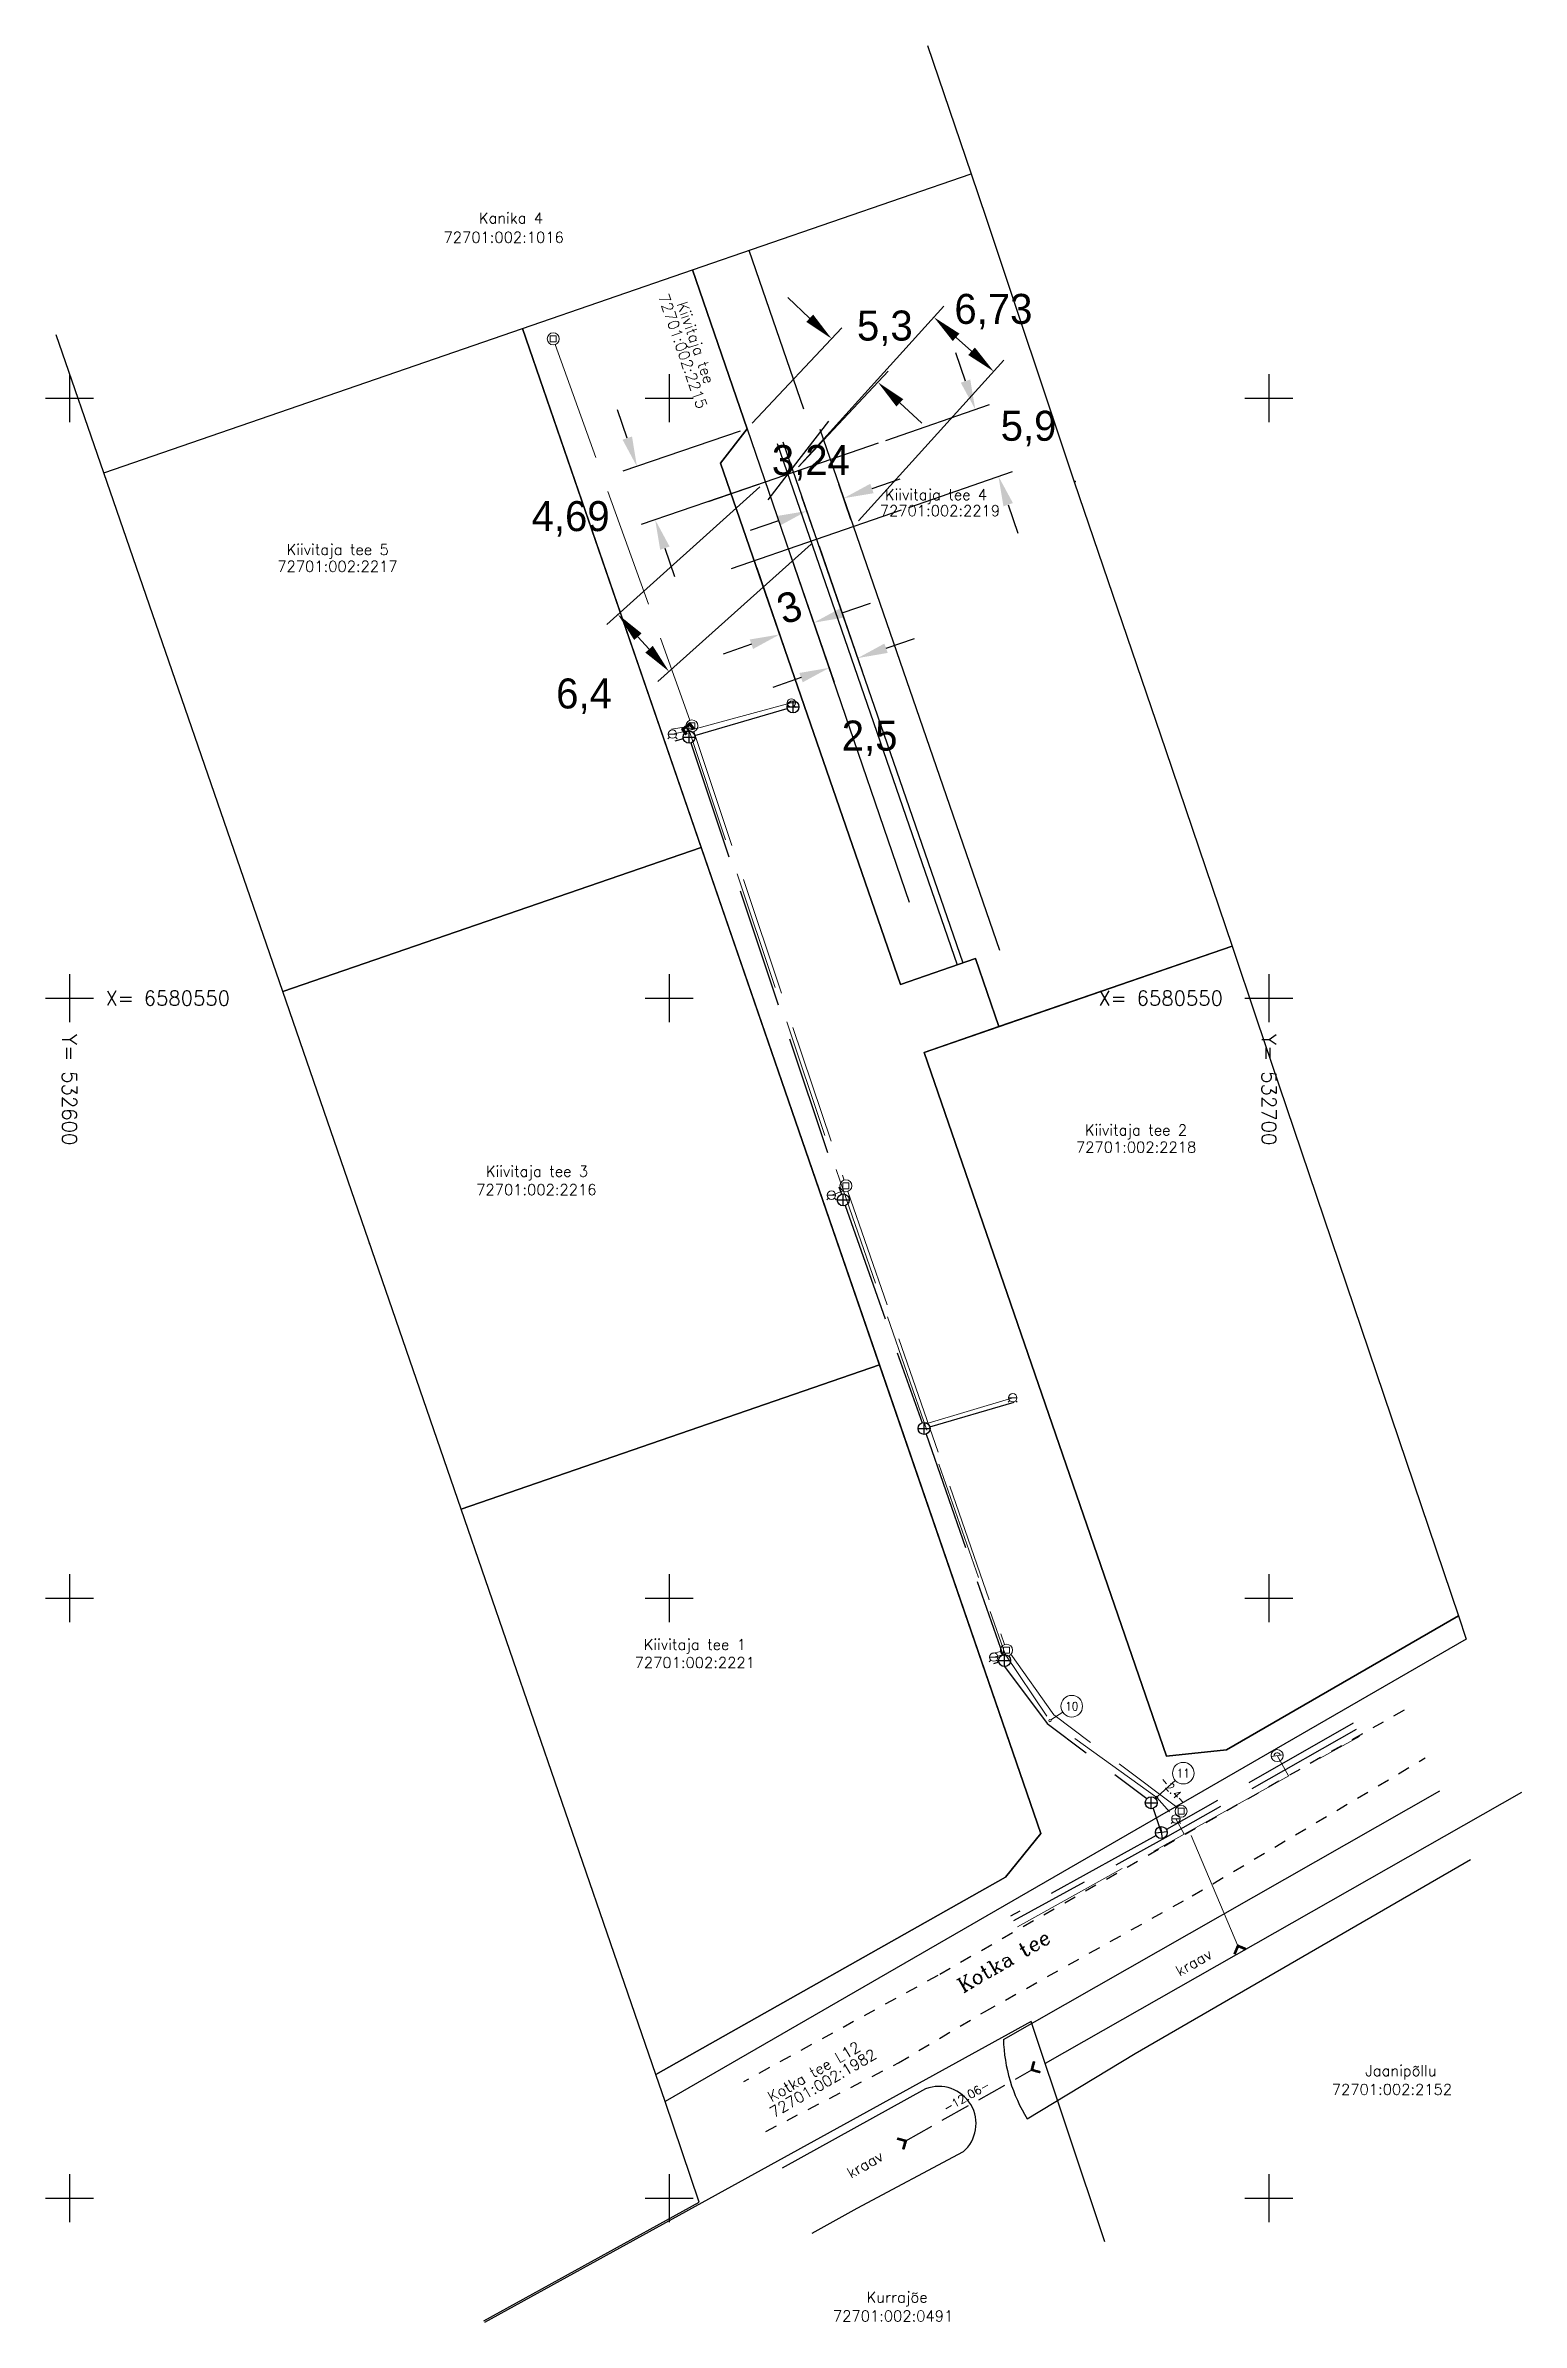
# Model space of a CAD drawing. Header units: metres. Extents: x 532598 to 532721, y 6580440 to 6580629.
import ezdxf
from ezdxf.enums import TextEntityAlignment as Align

# ---------------------------------------------------------------- set-up
doc = ezdxf.new("R2010")
doc.units = ezdxf.units.M
for name, pattern in [('-D-', [26, 10, -1.5, -1.5, 10, -3]), ('-K-', [26, 10, -1.5, -1.5, 10, -3]), ('-KS-', [26, 5, 5, -1.5, -1.5, 10, -3]), ('-V-', [26, 10, -1.5, -1.5, 10, -3]), ('KATASTRIPIIR', [0.02, 0.01, 0.01]), ('KRAAVIPERV', [0.02, 0.01, 0.01]), ('KRUUSKILL', [2, 1, -1]), ('TRUUP', [3.5, 2.5, -1])]:
    doc.linetypes.add(name, pattern=pattern)
doc.layers.get('DEFPOINTS').update_dxf_attribs({"lineweight": 13})
for name, color, linetype, lineweight in [('ABIJOONIS', 7, 'Continuous', 0), ('DKAEV', 3, 'Continuous', 13), ('DTRASS', 3, 'Continuous', 13), ('VKAEV', 7, 'Continuous', 13), ('VTRASS', 5, 'Continuous', 13)]:
    doc.layers.add(name, color=color, linetype=linetype, lineweight=lineweight)
for name, color, linetype in [('joonside', 7, 'Continuous'), ('KKAEV', 7, 'Continuous'), ('KTRASS', 1, 'Continuous'), ('PIIR', 32, 'Continuous'), ('TEE', 122, 'Continuous'), ('TRUUP', 6, 'Continuous'), ('VEEKOGU', 5, 'Continuous'), ('vork', 15, 'Continuous')]:
    doc.layers.add(name, color=color, linetype=linetype)
doc.styles.add('QCADDimTextStyle', font='txt')
doc.styles.add('textstyle10', font='romans')
doc.styles.add('textstyle102', font='romans')
doc.styles.add('textstyle11', font='romans')
doc.styles.add('textstyle115', font='standard')
doc.styles.add('textstyle116', font='romanc')
doc.styles.add('textstyle117', font='romanc')
doc.styles.add('textstyle118', font='romanc')
doc.styles.add('textstyle119', font='romans')
doc.styles.add('textstyle12', font='romans')
doc.styles.add('textstyle120', font='romans')
doc.styles.add('textstyle121', font='standard')
doc.styles.add('textstyle122', font='standard')
doc.styles.add('textstyle123', font='romans')
doc.styles.add('textstyle124', font='romans')
doc.styles.add('textstyle125', font='romans')
doc.styles.add('textstyle126', font='romans')
doc.styles.add('textstyle13', font='romans')
doc.styles.add('textstyle14', font='romans')
doc.styles.add('textstyle15', font='romans')
doc.styles.add('textstyle16', font='romans')
doc.styles.add('textstyle17', font='romans')
doc.styles.add('textstyle18', font='romans')
doc.styles.add('textstyle19', font='romans')
doc.styles.add('textstyle20', font='romans')
doc.styles.add('textstyle21', font='romans')
doc.styles.add('textstyle4', font='romans')
doc.styles.add('textstyle5', font='romans')
doc.styles.add('textstyle6', font='romans')
doc.styles.add('textstyle7', font='romans')
doc.styles.add('textstyle8', font='romans')
doc.styles.add('textstyle9', font='romans')
doc.dimstyles.new('QCADDimStyle', dxfattribs={"dimtxt": 2.5, "dimasz": 2.5, "dimexe": 1.25, "dimexo": 0.625, "dimtad": 1, "dimtoh": 1, "dimdec": 4, "dimzin": 0, "dimdsep": 46, "dimtxsty": 'QCADDimTextStyle', "dimcen": 0.09, "dimadec": 0, "dimazin": 0, "dimtfac": 1, "dimtdec": 4, "dimtofl": 0, "dimtmove": 0, "dimatfit": 3, "dimfxl": 1, "dimtolj": 1, "dimtzin": 0, "dimarcsym": 0})

# ---------------------------------------------------------------- blocks, each defined once
blk = doc.blocks.new('VKORIS')
at = {"color": 0, "linetype": 'Continuous'}
for p, q in [((0, 4), (0, -4)), ((-4, 0), (4, 0))]:
    blk.add_line(p, q, dxfattribs=at)
blk = doc.blocks.new('KAKAEV')
at = {"color": 0, "linetype": 'Continuous'}
for p, q in [((-1, 0), (1, 0)), ((0, -1), (0, 1))]:
    blk.add_line(p, q, dxfattribs=at)
blk.add_circle((0, 0), 1, dxfattribs=at)
blk = doc.blocks.new('THYDRK')
at = {"color": 0}
blk.add_line((-1, 0), (1, 0), dxfattribs=at)
blk.add_lwpolyline([(-0.5, 0, 1), (0.5, 0)], format="xyb", dxfattribs=at)
blk.add_circle((0, 0), 1, dxfattribs=at)
blk = doc.blocks.new('DRKAEV')
at = {"color": 0, "linetype": 'Continuous'}
for p, q in [((-0.5, -0.5), (-0.5, 0.5)), ((-0.5, 0.5), (0.5, 0.5)), ((0.5, 0.5), (0.5, -0.5)), ((0.5, -0.5), (-0.5, -0.5))]:
    blk.add_line(p, q, dxfattribs=at)
blk.add_circle((0, 0), 1, dxfattribs=at)
blk = doc.blocks.new('VESIIB')
at = {"color": 0, "linetype": 'Continuous'}
for p, q in [((-0.7, 0), (0.7, 0)), ((-0.49, -0.49), (-0.77, -0.77)), ((0.49, -0.49), (0.77, -0.77))]:
    blk.add_line(p, q, dxfattribs=at)
blk.add_circle((0, 0), 0.7, dxfattribs=at)
blk = doc.blocks.new('TORVAL')
at = {"color": 0, "linetype": 'Continuous', "lineweight": 0}
for p, q in [((-1.1, 0.9), (-0.9, 1.1)), ((-0.2, 0), (-1.1, 0.9)), ((-1.1, -0.9), (-0.2, 0)), ((-1.09, 0.89), (-0.79, 0.99)), ((-1.05, 0.85), (-0.75, 0.95)), ((-1.04, 0.96), (-0.83, 1.03)), ((-1.01, 0.81), (-0.71, 0.91)), ((0, 0), (-1, 1)), ((-1, -1), (0, 0)), ((-0.97, 0.77), (-0.67, 0.87)), ((-0.96, 1.04), (-0.87, 1.07)), ((-0.93, 0.73), (-0.63, 0.83)), ((0.2, 0), (-0.9, 1.1)), ((-0.9, -1.1), (0.2, 0)), ((-0.89, 0.69), (-0.59, 0.79)), ((-0.86, 0.65), (-0.55, 0.75)), ((-0.82, 0.61), (-0.51, 0.71)), ((-0.78, 0.57), (-0.47, 0.67)), ((-0.74, 0.54), (-0.43, 0.64)), ((-0.7, 0.5), (-0.39, 0.6)), ((-0.66, 0.46), (-0.35, 0.56)), ((-0.62, 0.42), (-0.31, 0.52)), ((-0.58, 0.38), (-0.28, 0.48)), ((-0.54, 0.34), (-0.24, 0.44)), ((-0.5, 0.3), (-0.2, 0.4)), ((-0.46, 0.26), (-0.16, 0.36)), ((-0.42, 0.22), (-0.12, 0.32)), ((-0.4, -0.2), (0.2, 0)), ((-0.38, 0.18), (-0.08, 0.28)), ((-0.34, 0.14), (-0.04, 0.24)), ((-0.32, -0.12), (0.16, 0.04)), ((-0.3, 0.1), (0, 0.2)), ((-0.26, 0.06), (0.04, 0.16)), ((-0.24, -0.04), (0.12, 0.08)), ((-0.22, 0.02), (0.08, 0.12)), ((-1.1, -0.9), (-0.5, -0.7)), ((-1.1, -0.9), (-0.9, -1.1)), ((-1.06, -0.94), (-0.58, -0.78)), ((-1.02, -0.82), (-0.42, -0.63)), ((-1.02, -0.98), (-0.66, -0.86)), ((-0.98, -1.02), (-0.74, -0.94)), ((-0.95, -0.75), (-0.35, -0.55)), ((-0.94, -1.06), (-0.82, -1.02)), ((-0.87, -0.67), (-0.27, -0.47)), ((-0.79, -0.59), (-0.19, -0.39)), ((-0.71, -0.51), (-0.11, -0.31)), ((-0.63, -0.43), (-0.03, -0.23)), ((-0.55, -0.35), (0.05, -0.15)), ((-0.47, -0.27), (0.13, -0.08))]:
    blk.add_line(p, q, dxfattribs=at)
blk = doc.blocks.new('PIMIK')
at = {"color": 0, "linetype": 'Continuous', "lineweight": 0}
for p, q in [((-0.15, 0.9), (1, 0.9)), ((-0.15, -0.9), (-0.15, 0.9)), ((-0.15, 0.32), (0.42, 0.9)), ((-0.15, 0.4), (0.35, 0.9)), ((-0.15, 0.47), (0.28, 0.9)), ((-0.15, 0.54), (0.21, 0.9)), ((-0.15, 0.61), (0.14, 0.9)), ((-0.15, 0.68), (0.07, 0.9)), ((-0.15, 0.75), (0, 0.9)), ((-0.15, 0.82), (-0.07, 0.9)), ((-0.15, 0.89), (-0.14, 0.9)), ((-0.15, 0.25), (0.15, 0.55)), ((-0.15, 0.18), (0.15, 0.48)), ((-0.15, 0.11), (0.15, 0.41)), ((-0.15, 0.04), (0.15, 0.34)), ((-0.15, -0.03), (0.15, 0.27)), ((-0.15, -0.1), (0.15, 0.2)), ((-0.15, -0.17), (0.15, 0.13)), ((-0.15, -0.24), (0.15, 0.06)), ((0, -0.75), (0, 0.75)), ((0, 0.75), (1, 0.75)), ((0.15, 0.6), (1, 0.6)), ((0.15, -0.6), (0.15, 0.6)), ((0.2, 0.6), (0.49, 0.9)), ((0.27, 0.6), (0.56, 0.9)), ((0.34, 0.6), (0.63, 0.9)), ((0.41, 0.6), (0.71, 0.9)), ((0.48, 0.6), (0.78, 0.9)), ((0.55, 0.6), (0.85, 0.9)), ((0.62, 0.6), (0.92, 0.9)), ((0.69, 0.6), (0.99, 0.9)), ((0.76, 0.6), (1, 0.84)), ((0.83, 0.6), (1, 0.77)), ((0.9, 0.6), (1, 0.7)), ((0.97, 0.6), (1, 0.63)), ((1, 0.6), (1, 0.9)), ((-0.15, -0.31), (0.15, -0.01)), ((-0.15, -0.38), (0.15, -0.08)), ((-0.15, -0.46), (0.15, -0.15)), ((-0.15, -0.53), (0.15, -0.23)), ((-0.15, -0.6), (0.15, -0.3)), ((-0.15, -0.67), (0.15, -0.37)), ((-0.15, -0.74), (0.15, -0.44)), ((-0.15, -0.81), (0.15, -0.51)), ((-0.15, -0.88), (0.15, -0.58)), ((1, -0.9), (-0.15, -0.9)), ((-0.1, -0.9), (0.2, -0.6)), ((-0.03, -0.9), (0.27, -0.6)), ((1, -0.75), (0, -0.75)), ((0.04, -0.9), (0.34, -0.6)), ((0.11, -0.9), (0.41, -0.6)), ((1, -0.6), (0.15, -0.6)), ((0.18, -0.9), (0.48, -0.6)), ((0.25, -0.9), (0.55, -0.6)), ((0.32, -0.9), (0.62, -0.6)), ((0.4, -0.9), (0.69, -0.6)), ((0.47, -0.9), (0.76, -0.6)), ((0.54, -0.9), (0.83, -0.6)), ((0.61, -0.9), (0.91, -0.6)), ((0.68, -0.9), (0.98, -0.6)), ((0.75, -0.9), (1, -0.65)), ((0.82, -0.9), (1, -0.72)), ((0.89, -0.9), (1, -0.79)), ((0.96, -0.9), (1, -0.86)), ((1, -0.9), (1, -0.6))]:
    blk.add_line(p, q, dxfattribs=at)
blk = doc.blocks.new('*D14')
at = {"color": 0, "lineweight": -2}
for p, q in [((532674.7, 6580601.43), (532673.89, 6580603.79)), ((532668.05, 6580596.48), (532676.7, 6580599.47)), ((532669.97, 6580590.9), (532678.63, 6580593.89)), ((532678.26, 6580591.12), (532679.08, 6580588.76))]:
    blk.add_line(p, q, dxfattribs=at)
at = {"color": 0}
for points in [[(532674.31, 6580601.29), (532675.1, 6580601.56), (532675.52, 6580599.06)], [(532678.66, 6580591.26), (532677.87, 6580590.99), (532677.45, 6580593.49)]]:
    blk.add_solid(points, dxfattribs=at)
at = {"layer": 'DEFPOINTS', "color": 0}
for p in [(532667.46, 6580596.28), (532677.45, 6580593.49), (532669.38, 6580590.7)]:
    blk.add_point(p, dxfattribs=at)
at = {"color": 0, "insert": (532679.96, 6580597.47), "char_height": 2.5, "attachment_point": 5, "style": 'QCADDimTextStyle'}
blk.add_mtext('5,9', dxfattribs=at)
blk = doc.blocks.new('*D15')
at = {"color": 0, "lineweight": -2}
for p, q in [((532661.71, 6580606.67), (532659.89, 6580608.38)), ((532656.93, 6580597.91), (532664.39, 6580605.87)), ((532660.79, 6580594.28), (532668.26, 6580602.24)), ((532669.23, 6580599.62), (532671.05, 6580597.91))]:
    blk.add_line(p, q, dxfattribs=at)
at = {"color": 0}
for points in [[(532661.43, 6580606.36), (532662, 6580606.97), (532663.54, 6580604.96)], [(532669.51, 6580599.92), (532668.94, 6580599.31), (532667.4, 6580601.33)]]:
    blk.add_solid(points, dxfattribs=at)
at = {"layer": 'DEFPOINTS', "color": 0}
for p in [(532667.4, 6580601.33), (532656.5, 6580597.46), (532660.37, 6580593.83)]:
    blk.add_point(p, dxfattribs=at)
at = {"color": 0, "insert": (532667.98, 6580605.82), "char_height": 2.5, "attachment_point": 5, "style": 'QCADDimTextStyle'}
blk.add_mtext('5,3', dxfattribs=at)
blk = doc.blocks.new('*D16')
at = {"color": 0, "lineweight": -2}
for p, q in [((532657.3, 6580585.86), (532659.62, 6580579.13)), ((532660.13, 6580586.84), (532662.46, 6580580.11)), ((532664.41, 6580582.11), (532666.78, 6580582.92)), ((532656.85, 6580579.49), (532654.49, 6580578.68))]:
    blk.add_line(p, q, dxfattribs=at)
at = {"color": 0}
for points in [[(532664.28, 6580582.5), (532664.55, 6580581.71), (532662.05, 6580581.29)], [(532656.99, 6580579.1), (532656.72, 6580579.89), (532659.21, 6580580.31)]]:
    blk.add_solid(points, dxfattribs=at)
at = {"layer": 'DEFPOINTS', "color": 0}
for p in [(532659.93, 6580587.43), (532657.09, 6580586.45), (532659.21, 6580580.31)]:
    blk.add_point(p, dxfattribs=at)
at = {"color": 0, "insert": (532660.02, 6580582.57), "char_height": 2.5, "attachment_point": 5, "rotation": 19.0578, "style": 'QCADDimTextStyle'}
blk.add_mtext('3', dxfattribs=at)
blk = doc.blocks.new('*D17')
at = {"color": 0, "lineweight": -2}
for p, q in [((532662.5, 6580587.66), (532666.12, 6580577.16)), ((532660.13, 6580586.84), (532663.76, 6580576.34)), ((532668.08, 6580579.16), (532670.44, 6580579.98)), ((532660.99, 6580576.71), (532658.63, 6580575.89))]:
    blk.add_line(p, q, dxfattribs=at)
at = {"color": 0}
for points in [[(532667.94, 6580579.55), (532668.22, 6580578.77), (532665.72, 6580578.34)], [(532661.13, 6580576.32), (532660.85, 6580577.1), (532663.35, 6580577.53)]]:
    blk.add_solid(points, dxfattribs=at)
at = {"layer": 'DEFPOINTS', "color": 0}
for p in [(532659.93, 6580587.43), (532662.29, 6580588.25), (532665.72, 6580578.34)]:
    blk.add_point(p, dxfattribs=at)
at = {"color": 0, "insert": (532666.71, 6580571.65), "char_height": 2.5, "attachment_point": 5, "style": 'QCADDimTextStyle'}
blk.add_mtext('2,5', dxfattribs=at)
blk = doc.blocks.new('*D18')
at = {"color": 0, "lineweight": -2}
for p, q in [((532646.5, 6580596.68), (532645.69, 6580599.04)), ((532655.91, 6580597.25), (532646.13, 6580593.91)), ((532657.43, 6580592.81), (532647.65, 6580589.47)), ((532649.64, 6580587.51), (532650.45, 6580585.14))]:
    blk.add_line(p, q, dxfattribs=at)
at = {"color": 0}
for points in [[(532646.11, 6580596.54), (532646.9, 6580596.81), (532647.31, 6580594.31)], [(532650.03, 6580587.64), (532649.25, 6580587.37), (532648.83, 6580589.87)]]:
    blk.add_solid(points, dxfattribs=at)
at = {"layer": 'DEFPOINTS', "color": 0}
for p in [(532656.5, 6580597.46), (532658.02, 6580593.02), (532648.83, 6580589.87)]:
    blk.add_point(p, dxfattribs=at)
at = {"color": 0, "insert": (532641.78, 6580589.94), "char_height": 2.5, "attachment_point": 5, "style": 'QCADDimTextStyle'}
blk.add_mtext('4,69', dxfattribs=at)
blk = doc.blocks.new('*D19')
at = {"color": 0, "lineweight": -2}
for p, q in [((532657.55, 6580592.6), (532644.79, 6580581.15)), ((532661.83, 6580587.83), (532649.06, 6580576.39)), ((532647.39, 6580580.12), (532648.32, 6580579.08))]:
    blk.add_line(p, q, dxfattribs=at)
at = {"color": 0}
for points in [[(532647.7, 6580580.4), (532647.08, 6580579.85), (532645.72, 6580581.99)], [(532648.01, 6580578.8), (532648.63, 6580579.36), (532649.99, 6580577.22)]]:
    blk.add_solid(points, dxfattribs=at)
at = {"layer": 'DEFPOINTS', "color": 0}
for p in [(532658.02, 6580593.02), (532662.29, 6580588.25), (532649.99, 6580577.22)]:
    blk.add_point(p, dxfattribs=at)
at = {"color": 0, "insert": (532642.9, 6580575.16), "char_height": 2.5, "attachment_point": 5, "style": 'QCADDimTextStyle'}
blk.add_mtext('6,4', dxfattribs=at)
blk = doc.blocks.new('*D20')
at = {"color": 0, "lineweight": -2}
for p, q in [((532665.15, 6580589.9), (532664.14, 6580592.84)), ((532666.91, 6580592.48), (532669.27, 6580593.29)), ((532662.09, 6580588.84), (532661.07, 6580591.78)), ((532659.12, 6580589.79), (532656.76, 6580588.97))]:
    blk.add_line(p, q, dxfattribs=at)
at = {"color": 0}
for points in [[(532666.77, 6580592.87), (532667.04, 6580592.08), (532664.54, 6580591.66)], [(532659.25, 6580589.39), (532658.98, 6580590.18), (532661.48, 6580590.6)]]:
    blk.add_solid(points, dxfattribs=at)
at = {"layer": 'DEFPOINTS', "color": 0}
for p in [(532664.54, 6580591.66), (532665.36, 6580589.31), (532662.29, 6580588.25)]:
    blk.add_point(p, dxfattribs=at)
at = {"color": 0, "insert": (532661.81, 6580594.61), "char_height": 2.5, "attachment_point": 5, "style": 'QCADDimTextStyle'}
blk.add_mtext('3,24', dxfattribs=at)
blk = doc.blocks.new('*D21')
at = {"color": 0, "lineweight": -2}
for p, q in [((532660.79, 6580594.29), (532672.91, 6580607.68)), ((532673.92, 6580605.07), (532675.21, 6580603.91)), ((532665.78, 6580589.77), (532677.9, 6580603.16))]:
    blk.add_line(p, q, dxfattribs=at)
at = {"color": 0}
for points in [[(532674.2, 6580605.38), (532673.64, 6580604.76), (532672.07, 6580606.75)], [(532674.93, 6580603.6), (532675.49, 6580604.22), (532677.06, 6580602.23)]]:
    blk.add_solid(points, dxfattribs=at)
at = {"layer": 'DEFPOINTS', "color": 0}
for p in [(532677.06, 6580602.23), (532660.37, 6580593.83), (532665.36, 6580589.31)]:
    blk.add_point(p, dxfattribs=at)
at = {"color": 0, "insert": (532677.03, 6580607.21), "char_height": 2.5, "attachment_point": 5, "style": 'QCADDimTextStyle'}
blk.add_mtext('6,73', dxfattribs=at)

msp = doc.modelspace()

# ---------------------------------------------------------------- linework, layer by layer
for p, q in [((532661.228, 6580599.084), (532656.667, 6580612.32)), ((532651.94, 6580610.691), (532656.501, 6580597.455)), ((532656.501, 6580597.455), (532670, 6580558)), ((532659.894, 6580593.665), (532663.31, 6580598.09)), ((532659.015, 6580596.21), (532674.017, 6580552.783)), ((532669.275, 6580551.145), (532654.289, 6580594.577)), ((532658.253, 6580591.53), (532660.465, 6580594.408))]:
    msp.add_line(p, q)
at = {"layer": 'ABIJOONIS', "color": 5}
for p, q in [((532681.829, 6580489.844), (532682.813, 6580490.494)), ((532690.721, 6580483.457), (532692.197, 6580484.804))]:
    msp.add_line(p, q, dxfattribs=at)
for centre, radius in [((532683.563, 6580490.991), 0.9), ((532681.746, 6580489.788), 0.1), ((532692.862, 6580485.411), 0.9), ((532690.647, 6580483.39), 0.1)]:
    msp.add_circle(centre, radius, dxfattribs=at)
at = {"layer": 'DTRASS', "linetype": '-D-'}
for points in [[(532640.501, 6580604.473), (532651.728, 6580573.162)], [(532651.404, 6580572.61), (532650.192, 6580572.41)], [(532652.056, 6580572.217), (532664.581, 6580534.841)], [(532664.903, 6580533.894), (532677.961, 6580496.13)], [(532677.636, 6580495.549), (532676.919, 6580495.39)], [(532697.415, 6580471.019), (532692.87, 6580481.772)]]:
    msp.add_lwpolyline(points, dxfattribs=at)
at = {"layer": 'DTRASS', "linetype": '-D-', "flags": 128}
msp.add_lwpolyline([(532678.491, 6580495.318), (532682.066, 6580490.278), (532692.425, 6580482.483)], dxfattribs=at)
at = {"layer": 'KTRASS', "linetype": '-K-'}
for points in [[(532652.138, 6580571.89), (532659.842, 6580574.138)], [(532651.176, 6580571.616), (532650.463, 6580571.417)], [(532651.816, 6580571.276), (532664.359, 6580533.654)], [(532664.684, 6580532.709), (532671.081, 6580514.611)], [(532671.728, 6580514.281), (532678.75, 6580516.343)], [(532671.412, 6580513.668), (532677.805, 6580495.268)]]:
    msp.add_lwpolyline(points, dxfattribs=at)
at = {"layer": 'KTRASS', "linetype": '-K-', "flags": 128}
for points in [[(532677.489, 6580494.656), (532677.036, 6580494.524)], [(532677.969, 6580494.296), (532681.502, 6580489.541), (532689.83, 6580483.3)]]:
    msp.add_lwpolyline(points, dxfattribs=at)
at = {"layer": 'KTRASS', "color": 3, "linetype": '-KS-', "flags": 128}
msp.add_lwpolyline([(532707.271, 6580489.042), (532691.358, 6580480.011), (532678.713, 6580473.106)], dxfattribs=at)
at = {"layer": 'KTRASS', "color": 3, "linetype": '-K-'}
for points in [[(532707.019, 6580489.566), (532691.466, 6580480.712)], [(532690.349, 6580482.478), (532691.032, 6580480.465)], [(532690.594, 6580480.222), (532678.467, 6580473.497)]]:
    msp.add_lwpolyline(points, dxfattribs=at)
at = {"layer": 'PIIR', "linetype": 'KATASTRIPIIR'}
msp.add_line((532671.532, 6580629.389), (532675.17, 6580618.7), dxfattribs=at)
for points in [[(532651.94, 6580610.691), (532675.174, 6580618.687), (532676.42, 6580614.991), (532683.772, 6580593.017), (532691.392, 6580570.721), (532696.93, 6580554.34), (532677.485, 6580547.634), (532675.535, 6580553.303), (532669.275, 6580551.145), (532654.289, 6580594.577), (532656.501, 6580597.455)], [(532637.755, 6580605.807), (532652.664, 6580562.562), (532617.776, 6580550.542), (532602.87, 6580593.78), (532637.755, 6580605.807), (532637.755, 6580605.807)], [(532617.776, 6580550.542), (532652.664, 6580562.562), (532667.53, 6580519.441), (532632.645, 6580507.414)], [(532671.245, 6580545.482), (532696.93, 6580554.34), (532698.98, 6580548.27), (532715.797, 6580498.512), (532696.476, 6580487.369), (532691.468, 6580486.824)], [(532632.645, 6580507.414), (532667.53, 6580519.441), (532680.999, 6580480.374), (532678.036, 6580476.734), (532648.886, 6580460.304)]]:
    msp.add_lwpolyline(points, close=True, dxfattribs=at)
for points in [[(532637.755, 6580605.807), (532651.94, 6580610.691), (532656.501, 6580597.455), (532654.289, 6580594.577), (532669.291, 6580551.151), (532675.534, 6580553.307), (532677.485, 6580547.634), (532671.245, 6580545.482), (532691.468, 6580486.824), (532696.476, 6580487.369), (532715.797, 6580498.512), (532716.45, 6580496.58), (532649.66, 6580458.06), (532648.886, 6580460.304), (532678.036, 6580476.734), (532680.999, 6580480.374), (532637.756, 6580605.803)], [(532602.87, 6580593.78), (532598.888, 6580605.291)], [(532671.812, 6580545.678), (532677.485, 6580547.634), (532675.535, 6580553.303), (532669.291, 6580551.151)], [(532721.06, 6580483.8), (532681.351, 6580461.21)], [(532686.335, 6580446.356), (532680.17, 6580464.73), (532634.589, 6580439.636)], [(532634.542, 6580439.759), (532652.51, 6580449.66), (532649.66, 6580458.06)]]:
    msp.add_lwpolyline(points, dxfattribs=at)
at = {"layer": 'PIIR', "linetype": 'Continuous'}
for p in [(532675.17, 6580618.7), (532602.87, 6580593.78), (532683.84, 6580593.07), (532625.02, 6580529.54), (532649.66, 6580458.06)]:
    msp.add_point(p, dxfattribs=at)
at = {"layer": 'TEE', "color": 8, "linetype": 'KRUUSKILL'}
for points in [[(532711.272, 6580490.664), (532690.796, 6580479.04), (532672.395, 6580468.545), (532656.182, 6580459.688)], [(532658.046, 6580455.552), (532669.107, 6580461.269), (532676.293, 6580465.534), (532693.608, 6580475.182), (532713.039, 6580486.681)]]:
    msp.add_lwpolyline(points, dxfattribs=at)
at = {"layer": 'TRUUP'}
for p, q in [((532662.55, 6580597.431), (532677.552, 6580554.004)), ((532653.278, 6580591.379), (532667.456, 6580596.277)), ((532659.488, 6580596.373), (532674.49, 6580552.946)), ((532655.204, 6580585.803), (532669.382, 6580590.701))]:
    msp.add_line(p, q, dxfattribs=at)
at = {"layer": 'TRUUP', "linetype": 'TRUUP'}
msp.add_lwpolyline([(532669.718, 6580454.765), (532680.231, 6580460.683)], dxfattribs=at)
at = {"layer": 'VEEKOGU', "color": 8, "linetype": 'KRAAVIPERV'}
for points in [[(532677.864, 6580463.229), (532714.253, 6580483.944)], [(532679.858, 6580456.605), (532688.855, 6580462.061), (532716.799, 6580478.205)], [(532671.381, 6580459.103), (532659.428, 6580452.483)], [(532674.505, 6580453.851), (532665.631, 6580449.146), (532661.88, 6580447.041)]]:
    msp.add_lwpolyline(points, dxfattribs=at)
for centre, radius, start, end in [((532691.07, 6580463.592), 13.211, 181.57498, 211.9314), ((532672.481, 6580456.202), 3.102, 310.72505, 110.7651)]:
    msp.add_arc(centre, radius, start, end, dxfattribs=at)
at = {"layer": 'VTRASS', "linetype": '-V-'}
for points in [[(532660.183, 6580574.603), (532651.652, 6580572.308)], [(532650.272, 6580572.006), (532651.652, 6580572.308)], [(532663.529, 6580533.584), (532664.528, 6580533.935)], [(532677.056, 6580495.087), (532678.001, 6580495.337)]]:
    msp.add_lwpolyline(points, dxfattribs=at)
at = {"layer": 'VTRASS', "linetype": '-V-', "flags": 128}
for points in [[(532651.652, 6580572.308), (532651.416, 6580572.627)], [(532651.416, 6580572.627), (532651.652, 6580572.308), (532664.528, 6580533.935), (532678.001, 6580495.337), (532681.746, 6580489.788), (532690.647, 6580483.39), (532692.244, 6580481.597)], [(532671.312, 6580514.502), (532678.641, 6580516.702)]]:
    msp.add_lwpolyline(points, dxfattribs=at)
at = {"layer": 'VTRASS', "color": 3, "linetype": '-V-'}
for points in [[(532679.032, 6580472.6), (532692.926, 6580480.322), (532707.545, 6580488.472)], [(532700.689, 6580486.872), (532701.645, 6580485.183)], [(532692.244, 6580481.597), (532692.948, 6580480.334)]]:
    msp.add_lwpolyline(points, dxfattribs=at)

# ---------------------------------------------------------------- block references
at = {"layer": 'DKAEV', "xscale": 0.5, "yscale": 0.5}
for p in [(532640.332, 6580604.944), (532651.897, 6580572.691), (532664.74, 6580534.367), (532678.124, 6580495.657), (532692.675, 6580482.233)]:
    msp.add_blockref('DRKAEV', p, dxfattribs=at)
at = {"layer": 'DTRASS', "linetype": '-D-', "xscale": 0.500000000149841, "yscale": 0.5, "rotation": 112.5022873375557}
msp.add_blockref('TORVAL', (532697.415, 6580471.019), dxfattribs=at)
at = {"layer": 'KKAEV', "color": 1, "xscale": 0.5, "yscale": 0.5}
for p in [(532660.322, 6580574.278), (532651.658, 6580571.75), (532664.517, 6580533.18), (532671.248, 6580514.14), (532677.969, 6580494.796)]:
    msp.add_blockref('KAKAEV', p, dxfattribs=at)
at = {"layer": 'KKAEV', "color": 3, "xscale": 0.5, "yscale": 0.5}
msp.add_blockref('KAKAEV', (532690.189, 6580482.952), dxfattribs=at)
at = {"layer": 'KKAEV', "color": 3, "xscale": 0.500000000017176, "yscale": 0.5, "rotation": 187.3781999862128}
msp.add_blockref('KAKAEV', (532691.032, 6580480.465), dxfattribs=at)
at = {"layer": 'TRUUP', "yscale": 0.5}
for p, xscale, rotation in [((532680.231, 6580460.683), 0.4999999999409619, 209.5513959895731), ((532669.718, 6580454.765), 0.4999999998256968, 29.3679481540233)]:
    msp.add_blockref('TORVAL', p, dxfattribs=dict(at, xscale=xscale, rotation=rotation))
at = {"layer": 'VKAEV', "color": 5, "xscale": 0.5, "yscale": 0.5}
for p in [(532660.183, 6580574.603), (532650.272, 6580572.006), (532663.529, 6580533.584), (532678.641, 6580516.702), (532677.056, 6580495.087)]:
    msp.add_blockref('VESIIB', p, dxfattribs=at)
at = {"layer": 'VKAEV', "color": 3, "xscale": 0.500000000017176, "yscale": 0.5, "rotation": 187.3781999862128}
msp.add_blockref('THYDRK', (532700.689, 6580486.872), dxfattribs=at)
at = {"layer": 'VKAEV', "color": 3, "xscale": 0.5, "yscale": 0.5}
msp.add_blockref('VESIIB', (532692.244, 6580481.597), dxfattribs=at)
at = {"layer": 'vork', "linetype": 'Continuous', "xscale": 0.5, "yscale": 0.5}
for p in [(532600, 6580600), (532650, 6580600), (532700, 6580600), (532600, 6580550), (532650, 6580550), (532700, 6580550), (532600, 6580500), (532650, 6580500), (532700, 6580500), (532600, 6580450), (532650, 6580450), (532700, 6580450)]:
    msp.add_blockref('VKORIS', p, dxfattribs=at)
at = {"layer": 'VTRASS', "xscale": 0.4999999997156908, "yscale": 0.5, "rotation": 307.7617255350907}
msp.add_blockref('PIMIK', (532651.416, 6580572.627), dxfattribs=at)

# ---------------------------------------------------------------- texts
at = {"layer": 'ABIJOONIS', "color": 5}
for s, style, p in [('10', 'textstyle121', (532683.563, 6580490.991)), ('11', 'textstyle122', (532692.862, 6580485.411))]:
    msp.add_text(s, height=0.7, dxfattribs=dict(at, style=style)).set_placement(p, align=Align.MIDDLE_CENTER)
at = {"layer": 'joonside', "color": 5, "style": 'textstyle115'}
msp.add_text('-2.4-', height=0.7, rotation=311.69437, dxfattribs=at).set_placement((532692.041, 6580483.956), align=Align.MIDDLE_CENTER)
at = {"layer": 'PIIR', "linetype": 'KATASTRIPIIR'}
for s, style, p in [('Kanika 4', 'textstyle4', (532634.129, 6580614.56)), ('72701:002:1016', 'textstyle5', (532631.184, 6580612.959)), ('72701:002:2219', 'textstyle17', (532667.558, 6580590.172)), ('Kiivitaja tee 4', 'textstyle16', (532667.986, 6580591.507)), ('Kiivitaja tee 5', 'textstyle8', (532618.096, 6580586.932)), ('72701:002:2217', 'textstyle9', (532617.328, 6580585.536)), ('72701:002:2218', 'textstyle15', (532683.914, 6580537.131)), ('Kiivitaja tee 2', 'textstyle14', (532684.655, 6580538.557)), ('Kiivitaja tee 3', 'textstyle10', (532634.712, 6580535.119)), ('72701:002:2216', 'textstyle11', (532633.909, 6580533.589)), ('Kiivitaja tee 1', 'textstyle12', (532647.875, 6580495.68)), ('72701:002:2221', 'textstyle13', (532647.118, 6580494.179)), ('Jaanipõllu', 'textstyle119', (532708.046, 6580460.172)), ('72701:002:2152', 'textstyle120', (532705.244, 6580458.608)), ('Kurrajõe', 'textstyle6', (532666.454, 6580441.288)), ('72701:002:0491', 'textstyle7', (532663.652, 6580439.724))]:
    msp.add_text(s, height=0.9, dxfattribs=dict(at, style=style)).set_placement(p)
for s, rotation, style, p in [('72701:002:2215', 289.02183, 'textstyle19', (532649.073, 6580608.52)), ('Kiivitaja tee', 289.02183, 'textstyle18', (532650.623, 6580607.862)), ('Kotka tee L12', 30.22412, 'textstyle20', (532658.545, 6580457.962)), ('72701:002:1982', 30.22412, 'textstyle21', (532658.715, 6580456.664))]:
    msp.add_text(s, height=0.9, rotation=rotation, dxfattribs=dict(at, style=style)).set_placement(p)
at = {"layer": 'TEE', "color": 8, "linetype": 'KRUUSKILL', "style": 'textstyle116'}
msp.add_text('Kotka tee ', height=1.2, rotation=29.91813, dxfattribs=at).set_placement((532674.193, 6580467.608), align=Align.MIDDLE_LEFT)
at = {"layer": 'TRUUP', "linetype": 'TRUUP', "style": 'textstyle102'}
msp.add_text('-12.06-', height=0.7, rotation=29.37612, dxfattribs=at).set_placement((532674.789, 6580458.473), align=Align.MIDDLE_CENTER)
at = {"layer": 'VEEKOGU', "color": 8, "linetype": 'KRAAVIPERV'}
for style, p in [('textstyle117', (532692.326, 6580468.831)), ('textstyle118', (532664.917, 6580451.997))]:
    msp.add_text('kraav', height=0.9, rotation=29.91813, dxfattribs=dict(at, style=style)).set_placement(p, align=Align.MIDDLE_LEFT)
at = {"layer": 'vork'}
for style, p in [('textstyle125', (532603, 6580550)), ('textstyle123', (532685.776, 6580550))]:
    msp.add_text('X= 6580550', height=1.2, dxfattribs=dict(at, style=style)).set_placement(p, align=Align.MIDDLE_LEFT)
for s, style, p in [('Y= 532600', 'textstyle126', (532600, 6580547)), ('Y= 532700', 'textstyle124', (532700, 6580547))]:
    msp.add_text(s, height=1.2, rotation=270, dxfattribs=dict(at, style=style)).set_placement(p, align=Align.MIDDLE_LEFT)

# ---------------------------------------------------------------- dimensions: what is measured, and where the dimension line sits
for p1, p2, distance, picture, middle in [((532656.501, 6580597.455), (532660.367, 6580593.828), 10.284, '*D15', (532667.985, 6580605.822)), ((532660.367, 6580593.828), (532665.356, 6580589.31), 17.432, '*D21', (532677.031, 6580607.214)), ((532667.456, 6580596.277), (532669.382, 6580590.701), 8.532, '*D14', (532679.957, 6580597.475)), ((532656.501, 6580597.455), (532658.019, 6580593.017), -9.711, '*D18', (532641.778, 6580589.939)), ((532662.293, 6580588.252), (532665.356, 6580589.31), 2.487, '*D20', (532661.812, 6580594.605)), ((532658.019, 6580593.017), (532662.293, 6580588.252), -16.522, '*D19', (532642.904, 6580575.162)), ((532659.929, 6580587.435), (532657.092, 6580586.455), 6.501, '*D16', (532660.021, 6580582.573)), ((532659.929, 6580587.435), (532662.293, 6580588.252), -10.483, '*D17', (532666.706, 6580571.647))]:
    dim = msp.add_aligned_dim(p1=p1, p2=p2, distance=distance, dimstyle='QCADDimStyle', override={"dimtxt": 2.5, "dimasz": 2.5, "dimexe": 1.25, "dimexo": 0.625, "dimgap": 0.625, "dimtad": 1, "dimdec": 2, "dimzin": 8, "dimdsep": 44, "dimcen": 2.5, "dimclrd": 0, "dimclre": 0, "dimclrt": 0, "dimtdec": 2, "dimtmove": 2, "dimtolj": 0, "dimtzin": 8})
    dim.commit()
    dim.dimension.update_dxf_attribs({"geometry": picture, "text_midpoint": middle})

doc.saveas('drawing.dxf')
